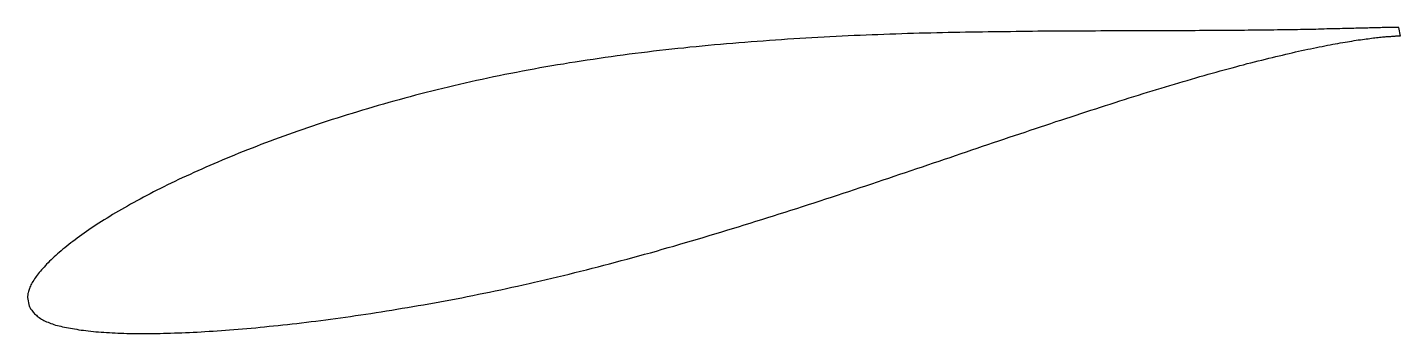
# Model space of a CAD drawing. Header units: metres. Extents: x -39 to 79, y -10 to 16.
import ezdxf

# ---------------------------------------------------------------- set-up
doc = ezdxf.new("R2010")
doc.units = ezdxf.units.M

msp = doc.modelspace()

# ---------------------------------------------------------------- linework, layer by layer
msp.add_lwpolyline([(78.58, 16.01), (78.58, 16.01), (78.57, 16.01), (78.56, 16.01), (78.54, 16.01), (78.52, 16.01), (78.5, 16.01), (78.47, 16.01), (78.43, 16.01), (78.39, 16.01), (78.35, 16.01), (78.3, 16.01), (78.24, 16.01), (78.19, 16.01), (78.12, 16.01), (78.06, 16.01), (77.99, 16.01), (77.91, 16.01), (77.83, 16.01), (77.74, 16.01), (77.65, 16.01), (77.56, 16), (77.46, 16), (77.36, 16), (77.25, 16), (77.14, 16), (77.02, 15.99), (76.9, 15.99), (76.77, 15.99), (76.64, 15.98), (76.51, 15.98), (76.37, 15.98), (76.22, 15.97), (76.07, 15.97), (75.92, 15.96), (75.76, 15.96), (75.6, 15.96), (75.44, 15.95), (75.27, 15.95), (75.09, 15.94), (74.91, 15.94), (74.73, 15.93), (74.54, 15.93), (74.35, 15.92), (74.15, 15.92), (73.95, 15.91), (73.75, 15.91), (73.54, 15.9), (73.33, 15.9), (73.11, 15.89), (72.89, 15.89), (72.66, 15.88), (72.43, 15.88), (72.19, 15.87), (71.96, 15.86), (71.71, 15.86), (71.47, 15.85), (71.22, 15.85), (70.96, 15.84), (70.7, 15.84), (70.44, 15.83), (70.17, 15.83), (69.9, 15.82), (69.62, 15.82), (69.34, 15.81), (69.06, 15.81), (68.77, 15.81), (68.48, 15.8), (68.19, 15.8), (67.89, 15.79), (67.59, 15.79), (67.28, 15.79), (66.97, 15.78), (66.65, 15.78), (66.34, 15.77), (66.01, 15.77), (65.69, 15.77), (65.36, 15.76), (65.03, 15.76), (64.69, 15.76), (64.35, 15.76), (64.01, 15.75), (63.66, 15.75), (63.31, 15.75), (62.96, 15.75), (62.6, 15.74), (62.24, 15.74), (61.87, 15.74), (61.5, 15.74), (61.13, 15.73), (60.76, 15.73), (60.38, 15.73), (60, 15.73), (59.61, 15.73), (59.23, 15.73), (58.84, 15.72), (58.44, 15.72), (58.05, 15.72), (57.64, 15.72), (57.24, 15.72), (56.84, 15.72), (56.43, 15.72), (56.01, 15.71), (55.6, 15.71), (55.18, 15.71), (54.76, 15.71), (54.34, 15.71), (53.91, 15.71), (53.48, 15.71), (53.05, 15.71), (52.61, 15.7), (52.18, 15.7), (51.74, 15.7), (51.29, 15.7), (50.85, 15.7), (50.4, 15.69), (49.95, 15.69), (49.5, 15.69), (49.04, 15.69), (48.59, 15.68), (48.13, 15.68), (47.67, 15.68), (47.2, 15.67), (46.74, 15.67), (46.27, 15.66), (45.8, 15.66), (45.32, 15.65), (44.85, 15.65), (44.37, 15.64), (43.9, 15.64), (43.41, 15.63), (42.93, 15.62), (42.45, 15.61), (41.96, 15.61), (41.47, 15.6), (40.99, 15.59), (40.49, 15.58), (40, 15.57), (39.51, 15.56), (39.01, 15.54), (38.51, 15.53), (38.02, 15.52), (37.52, 15.51), (37.01, 15.49), (36.51, 15.48), (36.01, 15.46), (35.5, 15.44), (35, 15.43), (34.49, 15.41), (33.98, 15.39), (33.47, 15.37), (32.96, 15.35), (32.45, 15.33), (31.93, 15.31), (31.42, 15.28), (30.9, 15.26), (30.39, 15.23), (29.87, 15.21), (29.36, 15.18), (28.84, 15.15), (28.32, 15.12), (27.8, 15.09), (27.28, 15.06), (26.76, 15.03), (26.24, 15), (25.72, 14.96), (25.2, 14.93), (24.68, 14.89), (24.16, 14.85), (23.63, 14.81), (23.11, 14.77), (22.59, 14.73), (22.07, 14.69), (21.54, 14.65), (21.02, 14.6), (20.5, 14.56), (19.97, 14.51), (19.45, 14.46), (18.93, 14.41), (18.41, 14.36), (17.88, 14.31), (17.36, 14.25), (16.84, 14.2), (16.32, 14.14), (15.8, 14.08), (15.28, 14.03), (14.76, 13.97), (14.24, 13.9), (13.72, 13.84), (13.2, 13.78), (12.68, 13.71), (12.17, 13.64), (11.65, 13.57), (11.14, 13.5), (10.62, 13.43), (10.11, 13.36), (9.6, 13.28), (9.08, 13.2), (8.57, 13.13), (8.06, 13.05), (7.55, 12.97), (7.05, 12.88), (6.54, 12.8), (6.04, 12.71), (5.53, 12.63), (5.03, 12.54), (4.53, 12.45), (4.03, 12.35), (3.53, 12.26), (3.03, 12.16), (2.54, 12.07), (2.04, 11.97), (1.55, 11.87), (1.06, 11.77), (0.57, 11.67), (0.08, 11.56), (-0.4, 11.46), (-0.89, 11.35), (-1.37, 11.24), (-1.85, 11.13), (-2.33, 11.02), (-2.81, 10.9), (-3.28, 10.79), (-3.76, 10.67), (-4.23, 10.56), (-4.7, 10.44), (-5.16, 10.32), (-5.63, 10.2), (-6.09, 10.07), (-6.55, 9.95), (-7.01, 9.82), (-7.47, 9.7), (-7.92, 9.57), (-8.37, 9.44), (-8.82, 9.31), (-9.27, 9.18), (-9.72, 9.05), (-10.16, 8.92), (-10.6, 8.79), (-11.04, 8.65), (-11.47, 8.52), (-11.91, 8.38), (-12.34, 8.25), (-12.76, 8.11), (-13.19, 7.97), (-13.61, 7.83), (-14.03, 7.69), (-14.45, 7.55), (-14.86, 7.41), (-15.28, 7.27), (-15.69, 7.13), (-16.09, 6.99), (-16.5, 6.84), (-16.9, 6.7), (-17.29, 6.55), (-17.69, 6.41), (-18.08, 6.26), (-18.47, 6.12), (-18.86, 5.97), (-19.24, 5.82), (-19.62, 5.68), (-20, 5.53), (-20.37, 5.38), (-20.74, 5.23), (-21.11, 5.08), (-21.47, 4.93), (-21.83, 4.78), (-22.19, 4.63), (-22.55, 4.48), (-22.9, 4.33), (-23.24, 4.18), (-23.59, 4.03), (-23.93, 3.88), (-24.27, 3.73), (-24.6, 3.57), (-24.93, 3.42), (-25.26, 3.27), (-25.59, 3.12), (-25.91, 2.97), (-26.22, 2.82), (-26.54, 2.67), (-26.85, 2.51), (-27.16, 2.36), (-27.46, 2.21), (-27.76, 2.06), (-28.05, 1.91), (-28.35, 1.76), (-28.63, 1.61), (-28.92, 1.46), (-29.2, 1.31), (-29.48, 1.16), (-29.75, 1.01), (-30.02, 0.86), (-30.29, 0.71), (-30.55, 0.56), (-30.81, 0.41), (-31.06, 0.26), (-31.31, 0.12), (-31.56, -0.03), (-31.8, -0.18), (-32.04, -0.32), (-32.28, -0.47), (-32.51, -0.62), (-32.74, -0.76), (-32.96, -0.91), (-33.18, -1.05), (-33.39, -1.19), (-33.6, -1.34), (-33.81, -1.48), (-34.01, -1.62), (-34.21, -1.76), (-34.41, -1.9), (-34.6, -2.04), (-34.78, -2.18), (-34.97, -2.32), (-35.14, -2.46), (-35.32, -2.6), (-35.49, -2.73), (-35.65, -2.87), (-35.82, -3), (-35.97, -3.14), (-36.13, -3.27), (-36.28, -3.4), (-36.42, -3.53), (-36.56, -3.66), (-36.7, -3.78), (-36.83, -3.91), (-36.96, -4.03), (-37.09, -4.16), (-37.21, -4.28), (-37.32, -4.4), (-37.43, -4.52), (-37.54, -4.64), (-37.64, -4.75), (-37.74, -4.87), (-37.84, -4.98), (-37.93, -5.1), (-38.01, -5.21), (-38.1, -5.32), (-38.17, -5.43), (-38.25, -5.54), (-38.32, -5.65), (-38.38, -5.75), (-38.44, -5.86), (-38.5, -5.96), (-38.55, -6.06), (-38.59, -6.16), (-38.64, -6.26), (-38.68, -6.36), (-38.71, -6.45), (-38.74, -6.54), (-38.77, -6.63), (-38.79, -6.72), (-38.81, -6.8), (-38.82, -6.87), (-38.83, -6.95), (-38.84, -7.01), (-38.85, -7.06), (-38.85, -7.11), (-38.85, -7.13), (-38.7, -7.88), (-38.7, -7.89), (-38.69, -7.91), (-38.67, -7.93), (-38.65, -7.97), (-38.62, -8.03), (-38.58, -8.09), (-38.53, -8.16), (-38.49, -8.23), (-38.43, -8.3), (-38.37, -8.38), (-38.31, -8.45), (-38.24, -8.52), (-38.17, -8.59), (-38.09, -8.66), (-38.01, -8.73), (-37.93, -8.8), (-37.84, -8.86), (-37.74, -8.92), (-37.65, -8.98), (-37.54, -9.04), (-37.44, -9.1), (-37.33, -9.15), (-37.21, -9.21), (-37.09, -9.26), (-36.97, -9.31), (-36.84, -9.35), (-36.71, -9.4), (-36.58, -9.44), (-36.44, -9.49), (-36.29, -9.53), (-36.15, -9.57), (-35.99, -9.6), (-35.84, -9.64), (-35.68, -9.68), (-35.51, -9.71), (-35.34, -9.74), (-35.17, -9.77), (-34.99, -9.8), (-34.81, -9.83), (-34.63, -9.86), (-34.44, -9.89), (-34.24, -9.92), (-34.04, -9.94), (-33.84, -9.97), (-33.64, -9.99), (-33.42, -10.01), (-33.21, -10.04), (-32.99, -10.06), (-32.77, -10.08), (-32.54, -10.09), (-32.31, -10.11), (-32.08, -10.13), (-31.84, -10.14), (-31.6, -10.16), (-31.35, -10.17), (-31.1, -10.18), (-30.84, -10.19), (-30.59, -10.2), (-30.33, -10.21), (-30.06, -10.21), (-29.79, -10.22), (-29.52, -10.22), (-29.24, -10.22), (-28.96, -10.22), (-28.68, -10.22), (-28.39, -10.22), (-28.1, -10.22), (-27.8, -10.21), (-27.5, -10.21), (-27.2, -10.2), (-26.9, -10.19), (-26.59, -10.18), (-26.27, -10.17), (-25.96, -10.16), (-25.64, -10.15), (-25.31, -10.14), (-24.99, -10.12), (-24.66, -10.11), (-24.32, -10.09), (-23.99, -10.07), (-23.65, -10.05), (-23.3, -10.03), (-22.96, -10.01), (-22.61, -9.98), (-22.25, -9.96), (-21.9, -9.93), (-21.54, -9.9), (-21.17, -9.88), (-20.81, -9.85), (-20.44, -9.82), (-20.07, -9.78), (-19.69, -9.75), (-19.31, -9.72), (-18.93, -9.68), (-18.55, -9.64), (-18.16, -9.6), (-17.77, -9.56), (-17.38, -9.52), (-16.99, -9.48), (-16.59, -9.44), (-16.19, -9.39), (-15.79, -9.35), (-15.38, -9.3), (-14.97, -9.25), (-14.56, -9.2), (-14.15, -9.15), (-13.73, -9.09), (-13.31, -9.04), (-12.89, -8.98), (-12.47, -8.93), (-12.04, -8.87), (-11.61, -8.81), (-11.18, -8.75), (-10.75, -8.68), (-10.31, -8.62), (-9.88, -8.56), (-9.44, -8.49), (-9, -8.42), (-8.55, -8.35), (-8.11, -8.28), (-7.66, -8.21), (-7.21, -8.14), (-6.76, -8.06), (-6.3, -7.98), (-5.85, -7.91), (-5.39, -7.83), (-4.93, -7.75), (-4.47, -7.67), (-4, -7.58), (-3.54, -7.5), (-3.07, -7.41), (-2.61, -7.32), (-2.14, -7.24), (-1.66, -7.15), (-1.19, -7.05), (-0.72, -6.96), (-0.24, -6.86), (0.24, -6.77), (0.71, -6.67), (1.19, -6.57), (1.67, -6.47), (2.16, -6.36), (2.64, -6.26), (3.12, -6.15), (3.61, -6.04), (4.1, -5.93), (4.58, -5.82), (5.07, -5.71), (5.56, -5.6), (6.05, -5.48), (6.54, -5.36), (7.04, -5.24), (7.53, -5.12), (8.02, -5), (8.52, -4.88), (9.01, -4.75), (9.51, -4.63), (10.01, -4.5), (10.51, -4.37), (11, -4.24), (11.5, -4.11), (12, -3.97), (12.5, -3.84), (13, -3.7), (13.5, -3.56), (14, -3.43), (14.5, -3.29), (15, -3.15), (15.5, -3), (16.01, -2.86), (16.51, -2.72), (17.01, -2.57), (17.51, -2.42), (18.01, -2.28), (18.52, -2.13), (19.02, -1.98), (19.52, -1.83), (20.02, -1.68), (20.53, -1.53), (21.03, -1.37), (21.53, -1.22), (22.03, -1.07), (22.53, -0.91), (23.03, -0.75), (23.53, -0.6), (24.04, -0.44), (24.54, -0.28), (25.04, -0.13), (25.53, 0.03), (26.03, 0.19), (26.53, 0.35), (27.03, 0.51), (27.53, 0.67), (28.02, 0.83), (28.52, 0.99), (29.02, 1.15), (29.51, 1.32), (30, 1.48), (30.5, 1.64), (30.99, 1.8), (31.48, 1.96), (31.97, 2.13), (32.46, 2.29), (32.95, 2.45), (33.44, 2.61), (33.93, 2.78), (34.41, 2.94), (34.9, 3.1), (35.38, 3.27), (35.86, 3.43), (36.34, 3.59), (36.82, 3.75), (37.3, 3.91), (37.78, 4.08), (38.26, 4.24), (38.73, 4.4), (39.21, 4.56), (39.68, 4.72), (40.15, 4.88), (40.62, 5.04), (41.09, 5.2), (41.55, 5.36), (42.02, 5.51), (42.48, 5.67), (42.94, 5.83), (43.4, 5.98), (43.86, 6.14), (44.32, 6.29), (44.77, 6.45), (45.22, 6.6), (45.68, 6.75), (46.13, 6.9), (46.57, 7.05), (47.02, 7.2), (47.46, 7.35), (47.9, 7.5), (48.34, 7.65), (48.78, 7.79), (49.22, 7.94), (49.65, 8.08), (50.08, 8.22), (50.51, 8.36), (50.94, 8.5), (51.36, 8.64), (51.79, 8.78), (52.21, 8.92), (52.63, 9.05), (53.04, 9.19), (53.46, 9.32), (53.87, 9.45), (54.28, 9.58), (54.68, 9.71), (55.09, 9.84), (55.49, 9.97), (55.89, 10.09), (56.28, 10.22), (56.68, 10.34), (57.07, 10.46), (57.46, 10.58), (57.84, 10.7), (58.22, 10.82), (58.6, 10.93), (58.98, 11.04), (59.36, 11.16), (59.73, 11.27), (60.1, 11.38), (60.47, 11.48), (60.83, 11.59), (61.19, 11.69), (61.55, 11.8), (61.9, 11.9), (62.25, 12), (62.6, 12.1), (62.95, 12.19), (63.29, 12.29), (63.63, 12.38), (63.97, 12.47), (64.3, 12.56), (64.63, 12.65), (64.96, 12.74), (65.28, 12.82), (65.6, 12.91), (65.92, 12.99), (66.23, 13.07), (66.54, 13.15), (66.85, 13.22), (67.15, 13.3), (67.45, 13.37), (67.75, 13.45), (68.04, 13.52), (68.33, 13.59), (68.62, 13.65), (68.9, 13.72), (69.18, 13.79), (69.45, 13.85), (69.73, 13.91), (69.99, 13.97), (70.26, 14.03), (70.52, 14.08), (70.78, 14.14), (71.03, 14.19), (71.28, 14.24), (71.53, 14.29), (71.77, 14.34), (72.01, 14.39), (72.24, 14.44), (72.47, 14.48), (72.7, 14.52), (72.92, 14.57), (73.14, 14.61), (73.36, 14.65), (73.57, 14.68), (73.78, 14.72), (73.98, 14.75), (74.18, 14.79), (74.37, 14.82), (74.56, 14.85), (74.75, 14.88), (74.94, 14.91), (75.11, 14.94), (75.29, 14.96), (75.46, 14.99), (75.63, 15.01), (75.79, 15.03), (75.95, 15.05), (76.1, 15.07), (76.25, 15.09), (76.4, 15.11), (76.54, 15.13), (76.67, 15.14), (76.81, 15.16), (76.93, 15.17), (77.06, 15.18), (77.18, 15.2), (77.29, 15.21), (77.4, 15.22), (77.51, 15.23), (77.61, 15.23), (77.71, 15.24), (77.81, 15.25), (77.89, 15.25), (77.98, 15.26), (78.06, 15.26), (78.13, 15.27), (78.21, 15.27), (78.27, 15.27), (78.33, 15.28), (78.39, 15.28), (78.45, 15.28), (78.49, 15.28), (78.54, 15.28), (78.58, 15.28), (78.61, 15.28), (78.64, 15.28), (78.67, 15.28), (78.69, 15.28), (78.71, 15.27), (78.72, 15.27), (78.73, 15.27), (78.73, 15.27)], close=True)

doc.saveas('drawing.dxf')
